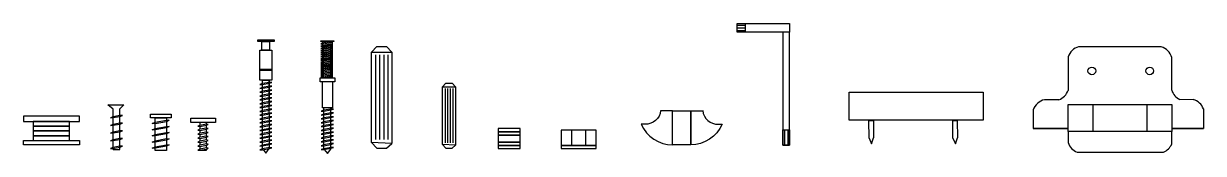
# Model space of a CAD drawing. Header units: millimetres. Extents: x -65822 to 124962, y -17646 to 50330.
# Drawn here: x -8876 to -8193, y 8195 to 8270 of the extents above; entities that cross this region are included whole.
import ezdxf

# ---------------------------------------------------------------- set-up
doc = ezdxf.new("R2010")
doc.units = ezdxf.units.MM
doc.header["$MEASUREMENT"] = 0
doc.layers.add('Viti', color=2, linetype='Continuous')

msp = doc.modelspace()

# ---------------------------------------------------------------- linework, layer by layer
at = {"layer": 'Viti'}
for p, q in [((-8463.02, 8269.305), (-8458.627, 8269.305)), ((-8463.02, 8267.879), (-8458.627, 8267.879)), ((-8463.02, 8266.274), (-8458.493, 8266.274)), ((-8703.172, 8258.898), (-8703.172, 8259.969)), ((-8703.172, 8257.519), (-8703.172, 8258.56)), ((-8703.172, 8256.323), (-8703.172, 8257.181)), ((-8703.172, 8255.127), (-8703.172, 8255.985)), ((-8703.172, 8253.931), (-8703.172, 8254.789)), ((-8697.341, 8238.868), (-8697.341, 8259.969)), ((-8703.172, 8252.868), (-8703.172, 8253.592)), ((-8703.172, 8251.672), (-8703.172, 8252.529)), ((-8703.172, 8250.475), (-8703.172, 8251.333)), ((-8703.172, 8249.412), (-8703.172, 8250.137)), ((-8703.172, 8248.349), (-8703.172, 8249.074)), ((-8703.172, 8247.419), (-8703.172, 8248.011)), ((-8674.792, 8201.455), (-8674.792, 8253.842)), ((-8674.792, 8253.842), (-8663.067, 8253.842)), ((-8672.442, 8252.169), (-8672.442, 8203.128)), ((-8670.087, 8252.169), (-8670.087, 8203.128)), ((-8667.732, 8252.169), (-8667.732, 8203.128)), ((-8665.377, 8252.169), (-8665.377, 8203.128)), ((-8663.067, 8253.842), (-8663.067, 8200.927)), ((-8739.461, 8243.919), (-8732.479, 8243.919)), ((-8739.461, 8243.385), (-8732.479, 8243.385)), ((-8703.172, 8246.489), (-8703.172, 8247.081)), ((-8703.172, 8245.559), (-8703.172, 8246.151)), ((-8703.172, 8244.628), (-8703.172, 8245.22)), ((-8703.172, 8243.698), (-8703.172, 8244.29)), ((-8703.172, 8242.768), (-8703.172, 8243.36)), ((-8703.172, 8241.971), (-8703.172, 8242.43)), ((-8703.172, 8241.04), (-8703.172, 8241.632)), ((-8737.905, 8197.792), (-8737.905, 8237.483)), ((-8737.905, 8237.483), (-8733.991, 8237.483)), ((-8733.991, 8237.483), (-8733.991, 8223.246)), ((-8733.962, 8198.001), (-8733.991, 8237.483)), ((-8703.172, 8240.243), (-8703.172, 8240.702)), ((-8703.172, 8239.446), (-8703.172, 8239.905)), ((-8703.172, 8238.868), (-8703.172, 8239.108)), ((-8633.73, 8200.286), (-8633.73, 8233.755)), ((-8633.73, 8233.755), (-8626.24, 8233.755)), ((-8632.229, 8232.686), (-8632.229, 8201.355)), ((-8630.724, 8232.686), (-8630.724, 8201.355)), ((-8629.22, 8232.686), (-8629.22, 8201.355)), ((-8627.715, 8232.686), (-8627.715, 8201.355)), ((-8626.24, 8233.755), (-8626.24, 8199.949)), ((-8824.498, 8220.85), (-8827.499, 8223.184)), ((-8827.499, 8223.184), (-8818.162, 8223.184)), ((-8824.498, 8197.377), (-8824.498, 8220.85)), ((-8818.162, 8223.184), (-8820.626, 8220.884)), ((-8820.553, 8197.377), (-8820.579, 8220.928)), ((-8702.336, 8197.909), (-8702.336, 8221.572)), ((-8698.393, 8198.614), (-8698.41, 8221.572)), ((-8291.555, 8220.293), (-8291.555, 8209.668)), ((-8192.993, 8221.016), (-8192.993, 8209.668)), ((-8500.443, 8219.904), (-8507.217, 8219.904)), ((-8500.398, 8200.151), (-8500.443, 8219.904)), ((-8489.924, 8200.151), (-8489.879, 8219.904)), ((-8489.879, 8219.904), (-8483.105, 8219.904)), ((-8774.328, 8211.414), (-8775.308, 8210.851)), ((-8775.308, 8210.851), (-8774.303, 8210.733)), ((-8774.328, 8209.12), (-8775.308, 8208.557)), ((-8775.308, 8208.557), (-8774.303, 8208.438)), ((-8774.328, 8206.825), (-8775.308, 8206.263)), ((-8774.328, 8212.924), (-8774.311, 8211.417)), ((-8770.406, 8212.114), (-8774.328, 8211.414)), ((-8770.406, 8209.82), (-8774.328, 8209.12)), ((-8770.406, 8207.526), (-8774.328, 8206.825)), ((-8774.303, 8210.733), (-8770.404, 8211.431)), ((-8774.303, 8210.733), (-8774.286, 8209.127)), ((-8774.303, 8208.438), (-8770.404, 8209.137)), ((-8774.303, 8206.144), (-8770.404, 8206.843)), ((-8774.278, 8208.443), (-8774.26, 8206.837)), ((-8770.42, 8205.229), (-8770.416, 8206.84)), ((-8770.415, 8207.524), (-8770.412, 8209.135)), ((-8770.41, 8209.819), (-8770.407, 8211.431)), ((-8770.406, 8212.114), (-8770.404, 8212.924)), ((-8769.423, 8211.906), (-8770.406, 8212.114)), ((-8769.423, 8209.612), (-8770.406, 8209.82)), ((-8769.423, 8207.318), (-8770.406, 8207.526)), ((-8770.404, 8211.431), (-8769.423, 8211.906)), ((-8770.404, 8209.137), (-8769.423, 8209.612)), ((-8770.404, 8206.843), (-8769.423, 8207.318)), ((-8558.945, 8208.666), (-8558.945, 8199.825)), ((-8550.898, 8208.666), (-8550.898, 8199.825)), ((-8516.385, 8212.088), (-8518.583, 8212.088)), ((-8473.937, 8212.088), (-8471.739, 8212.088)), ((-8435.523, 8208.831), (-8435.523, 8199.903)), ((-8433.702, 8208.831), (-8433.702, 8199.903)), ((-8775.308, 8206.263), (-8774.303, 8206.144)), ((-8774.328, 8204.531), (-8775.308, 8203.968)), ((-8775.308, 8203.968), (-8774.303, 8203.85)), ((-8774.328, 8202.237), (-8775.308, 8201.674)), ((-8775.308, 8201.674), (-8774.303, 8201.556)), ((-8774.328, 8199.942), (-8775.308, 8199.38)), ((-8770.406, 8205.231), (-8774.328, 8204.531)), ((-8770.406, 8202.937), (-8774.328, 8202.237)), ((-8770.406, 8200.643), (-8774.328, 8199.942)), ((-8774.303, 8203.85), (-8770.404, 8204.548)), ((-8774.303, 8201.556), (-8770.404, 8202.254)), ((-8774.303, 8199.261), (-8770.404, 8199.96)), ((-8774.253, 8206.153), (-8774.235, 8204.548)), ((-8774.227, 8203.863), (-8774.209, 8202.258)), ((-8774.202, 8201.574), (-8774.184, 8199.968)), ((-8770.433, 8198.344), (-8770.43, 8199.955)), ((-8770.429, 8200.639), (-8770.425, 8202.25)), ((-8770.424, 8202.934), (-8770.421, 8204.545)), ((-8769.423, 8205.023), (-8770.406, 8205.231)), ((-8769.423, 8202.729), (-8770.406, 8202.937)), ((-8769.423, 8200.435), (-8770.406, 8200.643)), ((-8770.404, 8204.548), (-8769.423, 8205.023)), ((-8770.404, 8202.254), (-8769.423, 8202.729)), ((-8770.404, 8199.96), (-8769.423, 8200.435)), ((-8663.067, 8200.927), (-8674.792, 8201.455)), ((-8626.24, 8199.949), (-8633.73, 8200.286)), ((-8386.557, 8204.041), (-8385.185, 8200.695)), ((-8385.185, 8200.695), (-8384.013, 8204.136)), ((-8338.029, 8204.041), (-8336.656, 8200.695)), ((-8336.656, 8200.695), (-8335.485, 8204.136)), ((-8824.498, 8197.377), (-8820.553, 8197.377)), ((-8775.308, 8199.38), (-8774.303, 8199.261)), ((-8774.328, 8197.648), (-8775.308, 8197.086)), ((-8775.308, 8197.086), (-8774.303, 8196.967)), ((-8770.406, 8198.349), (-8774.328, 8197.648)), ((-8774.303, 8196.967), (-8770.404, 8197.666)), ((-8774.177, 8199.284), (-8774.159, 8197.678)), ((-8774.151, 8196.994), (-8770.436, 8196.994)), ((-8770.436, 8196.994), (-8770.435, 8197.66)), ((-8769.423, 8198.141), (-8770.406, 8198.349)), ((-8770.404, 8197.666), (-8769.423, 8198.141)), ((-8737.864, 8197.807), (-8737.858, 8197.801)), ((-8737.527, 8197.359), (-8735.991, 8195.31)), ((-8735.991, 8195.31), (-8733.994, 8197.932)), ((-8702.225, 8197.433), (-8700.228, 8195.185)), ((-8700.228, 8195.185), (-8698.393, 8197.633)), ((-8698.393, 8197.633), (-8698.393, 8198.118))]:
    msp.add_line(p, q, dxfattribs=at)
for points in [[(-8463.02, 8270.279), (-8432.676, 8270.279), (-8432.676, 8265.425), (-8463.02, 8265.425)], [(-8463.02, 8270.279), (-8458.431, 8270.279), (-8458.431, 8265.425), (-8463.02, 8265.425)], [(-8432.676, 8265.425), (-8436.529, 8265.425), (-8436.529, 8199.903), (-8432.676, 8199.903)], [(-8740.63, 8260.852), (-8731.235, 8260.852), (-8731.235, 8259.852), (-8740.63, 8259.852)], [(-8739.461, 8254.861), (-8732.479, 8254.861), (-8732.479, 8237.565), (-8739.461, 8237.565)], [(-8738.364, 8259.836), (-8733.816, 8259.836), (-8733.816, 8254.861), (-8738.364, 8254.861)], [(-8704.164, 8260.315), (-8696.553, 8260.315), (-8696.553, 8259.969), (-8704.164, 8259.969)], [(-8704.577, 8238.868), (-8696.074, 8238.868), (-8696.074, 8236.681), (-8704.577, 8236.681)], [(-8398.207, 8230.573), (-8320.612, 8230.573), (-8320.612, 8214.328), (-8398.207, 8214.328)], [(-8271.317, 8207.914), (-8271.317, 8223.398), (-8211.316, 8223.398), (-8211.316, 8207.914)], [(-8271.317, 8207.914), (-8271.317, 8223.398), (-8257.065, 8223.398), (-8257.065, 8207.914)], [(-8843.979, 8216.797), (-8876.308, 8216.797), (-8876.308, 8213.644), (-8843.979, 8213.644)], [(-8849.651, 8213.696), (-8870.679, 8213.696), (-8870.679, 8210.941), (-8849.651, 8210.941)], [(-8802.756, 8217.95), (-8790.869, 8217.95), (-8790.869, 8215.777), (-8802.756, 8215.777)], [(-8800.119, 8215.777), (-8793.592, 8215.777), (-8793.592, 8196.92), (-8800.119, 8196.92)], [(-8779.465, 8215.561), (-8765.243, 8215.561), (-8765.243, 8212.961), (-8779.465, 8212.961)], [(-8500.443, 8219.904), (-8489.924, 8219.904), (-8489.924, 8200.151), (-8500.443, 8200.151)], [(-8849.651, 8210.941), (-8870.679, 8210.941), (-8870.679, 8208.187), (-8849.651, 8208.187)], [(-8849.651, 8208.187), (-8870.679, 8208.187), (-8870.679, 8205.432), (-8849.651, 8205.432)], [(-8601.494, 8207.637), (-8588.75, 8207.637), (-8588.75, 8209.51), (-8601.494, 8209.51)], [(-8601.494, 8205.765), (-8588.75, 8205.765), (-8588.75, 8207.637), (-8601.494, 8207.637)], [(-8565.025, 8199.825), (-8544.704, 8199.825), (-8544.704, 8208.666), (-8565.025, 8208.666)], [(-8432.676, 8199.903), (-8436.529, 8199.903), (-8436.529, 8208.831), (-8432.676, 8208.831)], [(-8291.555, 8209.668), (-8291.555, 8209.668), (-8271.317, 8209.668), (-8271.317, 8209.668)], [(-8211.315, 8209.641), (-8211.315, 8209.641), (-8192.993, 8209.668), (-8192.993, 8209.668)], [(-8876.308, 8202.608), (-8843.979, 8202.608), (-8843.979, 8200.131), (-8876.308, 8200.131)], [(-8849.651, 8205.432), (-8870.679, 8205.432), (-8870.679, 8202.677), (-8849.651, 8202.677)], [(-8601.494, 8201.698), (-8588.75, 8201.698), (-8588.75, 8205.765), (-8601.494, 8205.765)], [(-8601.494, 8199.825), (-8588.75, 8199.825), (-8588.75, 8201.698), (-8601.494, 8201.698)], [(-8601.494, 8197.953), (-8588.75, 8197.953), (-8588.75, 8199.825), (-8601.494, 8199.825)], [(-8565.025, 8197.953), (-8544.708, 8197.953), (-8544.708, 8199.825), (-8565.025, 8199.825)], [(-8432.676, 8199.903), (-8436.529, 8199.903), (-8436.529, 8199.903), (-8432.676, 8199.903)]]:
    msp.add_lwpolyline(points, close=True, dxfattribs=at)
for points in [[(-8704.204, 8258.525), (-8702.704, 8258.576), (-8698.662, 8259.304), (-8697.204, 8259.775), (-8698.704, 8259.792), (-8702.649, 8259.087), (-8704.204, 8258.525)], [(-8704.204, 8257.145), (-8702.704, 8257.196), (-8698.662, 8257.925), (-8697.204, 8258.396), (-8698.704, 8258.412), (-8702.649, 8257.708), (-8704.204, 8257.145)], [(-8704.204, 8255.949), (-8702.704, 8256), (-8698.662, 8256.729), (-8697.204, 8257.2), (-8698.704, 8257.216), (-8702.649, 8256.512), (-8704.204, 8255.949)], [(-8704.204, 8254.754), (-8702.704, 8254.805), (-8698.662, 8255.533), (-8697.204, 8256.004), (-8698.704, 8256.021), (-8702.649, 8255.316), (-8704.204, 8254.754)], [(-8704.204, 8253.557), (-8702.704, 8253.608), (-8698.662, 8254.337), (-8697.204, 8254.808), (-8698.704, 8254.824), (-8702.649, 8254.12), (-8704.204, 8253.557)], [(-8674.792, 8253.842), (-8671.781, 8257.079), (-8666.036, 8257.079), (-8663.067, 8253.842)], [(-8217.416, 8256.907), (-8265.35, 8256.907)], [(-8704.204, 8252.494), (-8702.704, 8252.545), (-8698.662, 8253.274), (-8697.204, 8253.745), (-8698.704, 8253.761), (-8702.649, 8253.057), (-8704.204, 8252.494)], [(-8704.204, 8251.298), (-8702.704, 8251.349), (-8698.662, 8252.078), (-8697.204, 8252.549), (-8698.704, 8252.565), (-8702.649, 8251.861), (-8704.204, 8251.298)], [(-8704.204, 8250.102), (-8702.704, 8250.153), (-8698.662, 8250.881), (-8697.204, 8251.352), (-8698.704, 8251.369), (-8702.649, 8250.665), (-8704.204, 8250.102)], [(-8704.204, 8249.039), (-8702.704, 8249.09), (-8698.662, 8249.818), (-8697.204, 8250.289), (-8698.704, 8250.306), (-8702.649, 8249.602), (-8704.204, 8249.039)], [(-8704.204, 8247.976), (-8702.704, 8248.027), (-8698.662, 8248.755), (-8697.204, 8249.226), (-8698.704, 8249.243), (-8702.649, 8248.539), (-8704.204, 8247.976)], [(-8704.204, 8247.046), (-8702.704, 8247.097), (-8698.662, 8247.825), (-8697.204, 8248.296), (-8698.704, 8248.313), (-8702.649, 8247.608), (-8704.204, 8247.046)], [(-8271.317, 8251.048), (-8271.317, 8231.63)], [(-8211.316, 8231.733), (-8211.316, 8250.596)], [(-8704.204, 8246.116), (-8702.704, 8246.167), (-8698.662, 8246.895), (-8697.204, 8247.366), (-8698.704, 8247.383), (-8702.649, 8246.678), (-8704.204, 8246.116)], [(-8704.204, 8245.185), (-8702.704, 8245.236), (-8698.662, 8245.965), (-8697.204, 8246.436), (-8698.704, 8246.452), (-8702.649, 8245.748), (-8704.204, 8245.185)], [(-8704.204, 8244.255), (-8702.704, 8244.306), (-8698.662, 8245.034), (-8697.204, 8245.505), (-8698.704, 8245.522), (-8702.649, 8244.818), (-8704.204, 8244.255)], [(-8704.204, 8243.325), (-8702.704, 8243.376), (-8698.662, 8244.104), (-8697.204, 8244.575), (-8698.704, 8244.592), (-8702.649, 8243.887), (-8704.204, 8243.325)], [(-8704.204, 8242.395), (-8702.704, 8242.446), (-8698.662, 8243.174), (-8697.204, 8243.645), (-8698.704, 8243.662), (-8702.649, 8242.957), (-8704.204, 8242.395)], [(-8704.204, 8241.597), (-8702.704, 8241.648), (-8698.662, 8242.377), (-8697.204, 8242.848), (-8698.704, 8242.864), (-8702.649, 8242.16), (-8704.204, 8241.597)], [(-8704.204, 8240.667), (-8702.704, 8240.718), (-8698.662, 8241.446), (-8697.204, 8241.917), (-8698.704, 8241.934), (-8702.649, 8241.23), (-8704.204, 8240.667)], [(-8704.204, 8239.87), (-8702.704, 8239.921), (-8698.662, 8240.649), (-8697.204, 8241.12), (-8698.704, 8241.137), (-8702.649, 8240.432), (-8704.204, 8239.87)], [(-8739.461, 8235.007), (-8737.961, 8235.058), (-8733.919, 8235.787), (-8732.461, 8236.258), (-8733.961, 8236.274), (-8737.905, 8235.57), (-8739.461, 8235.007)], [(-8739.461, 8232.785), (-8737.961, 8232.836), (-8733.919, 8233.564), (-8732.461, 8234.035), (-8733.961, 8234.052), (-8737.905, 8233.348), (-8739.461, 8232.785)], [(-8704.204, 8239.073), (-8702.704, 8239.124), (-8698.662, 8239.852), (-8697.204, 8240.323), (-8698.704, 8240.34), (-8702.649, 8239.635), (-8704.204, 8239.073)], [(-8703.172, 8238.868), (-8697.341, 8238.868)], [(-8697.341, 8236.681), (-8697.341, 8221.572), (-8703.172, 8221.572), (-8703.172, 8236.681)], [(-8698.96, 8238.868), (-8698.662, 8238.922), (-8697.204, 8239.393), (-8698.704, 8239.409), (-8701.736, 8238.868)], [(-8633.73, 8233.755), (-8631.807, 8235.823), (-8628.136, 8235.823), (-8626.24, 8233.755)], [(-8739.461, 8230.563), (-8737.961, 8230.614), (-8733.919, 8231.342), (-8732.461, 8231.813), (-8733.961, 8231.83), (-8737.905, 8231.126), (-8739.461, 8230.563)], [(-8739.461, 8228.341), (-8737.961, 8228.392), (-8733.919, 8229.12), (-8732.461, 8229.591), (-8733.961, 8229.608), (-8737.905, 8228.903), (-8739.461, 8228.341)], [(-8739.461, 8226.119), (-8737.961, 8226.17), (-8733.919, 8226.898), (-8732.461, 8227.369), (-8733.961, 8227.386), (-8737.905, 8226.681), (-8739.461, 8226.119)], [(-8739.461, 8223.896), (-8737.961, 8223.947), (-8733.919, 8224.676), (-8732.461, 8225.146), (-8733.961, 8225.163), (-8737.905, 8224.459), (-8739.461, 8223.896)], [(-8739.461, 8221.674), (-8737.961, 8221.725), (-8733.919, 8222.453), (-8732.461, 8222.924), (-8733.961, 8222.941), (-8737.905, 8222.237), (-8739.461, 8221.674)], [(-8739.461, 8219.452), (-8737.961, 8219.503), (-8733.919, 8220.231), (-8732.461, 8220.702), (-8733.961, 8220.719), (-8737.905, 8220.014), (-8739.461, 8219.452)], [(-8703.892, 8219.569), (-8702.392, 8219.62), (-8698.35, 8220.348), (-8696.892, 8220.819), (-8698.392, 8220.836), (-8702.336, 8220.132), (-8703.892, 8219.569)], [(-8276.683, 8226.254), (-8285.014, 8226.254)], [(-8211.316, 8223.398), (-8211.316, 8207.914), (-8225.568, 8207.917), (-8225.568, 8223.398)], [(-8198.614, 8226.254), (-8206.574, 8226.274)], [(-8826.053, 8215.832), (-8824.553, 8215.883), (-8820.511, 8216.612), (-8819.053, 8217.083), (-8820.553, 8217.099), (-8824.498, 8216.395), (-8826.053, 8215.832)], [(-8801.758, 8212.398), (-8800.119, 8213.175), (-8793.56, 8214.346), (-8791.92, 8214.318), (-8793.56, 8213.524), (-8800.119, 8212.352), (-8801.758, 8212.398)], [(-8739.461, 8217.23), (-8737.961, 8217.281), (-8733.919, 8218.009), (-8732.461, 8218.48), (-8733.961, 8218.497), (-8737.905, 8217.792), (-8739.461, 8217.23)], [(-8739.461, 8215.007), (-8737.961, 8215.058), (-8733.919, 8215.787), (-8732.461, 8216.258), (-8733.961, 8216.274), (-8737.905, 8215.57), (-8739.461, 8215.007)], [(-8739.461, 8212.785), (-8737.961, 8212.836), (-8733.919, 8213.564), (-8732.461, 8214.035), (-8733.961, 8214.052), (-8737.905, 8213.348), (-8739.461, 8212.785)], [(-8703.892, 8217.347), (-8702.392, 8217.398), (-8698.35, 8218.126), (-8696.892, 8218.597), (-8698.392, 8218.614), (-8702.336, 8217.909), (-8703.892, 8217.347)], [(-8703.892, 8215.125), (-8702.392, 8215.176), (-8698.35, 8215.904), (-8696.892, 8216.375), (-8698.392, 8216.392), (-8702.336, 8215.687), (-8703.892, 8215.125)], [(-8703.892, 8212.903), (-8702.392, 8212.954), (-8698.35, 8213.682), (-8696.892, 8214.153), (-8698.392, 8214.17), (-8702.336, 8213.465), (-8703.892, 8212.903)], [(-8386.557, 8204.041), (-8386.704, 8214.261), (-8384.159, 8214.261), (-8384.013, 8204.136)], [(-8338.029, 8204.041), (-8338.176, 8214.261), (-8335.631, 8214.261), (-8335.485, 8204.136)], [(-8826.053, 8211.388), (-8824.553, 8211.439), (-8820.511, 8212.167), (-8819.053, 8212.638), (-8820.553, 8212.655), (-8824.498, 8211.95), (-8826.053, 8211.388)], [(-8826.053, 8206.943), (-8824.553, 8206.994), (-8820.511, 8207.723), (-8819.053, 8208.194), (-8820.553, 8208.21), (-8824.498, 8207.506), (-8826.053, 8206.943)], [(-8801.758, 8208.853), (-8800.119, 8209.629), (-8793.56, 8210.801), (-8791.92, 8210.773), (-8793.56, 8209.979), (-8800.119, 8208.807), (-8801.758, 8208.853)], [(-8801.758, 8205.308), (-8800.119, 8206.084), (-8793.56, 8207.256), (-8791.92, 8207.228), (-8793.56, 8206.434), (-8800.119, 8205.262), (-8801.758, 8205.308)], [(-8739.461, 8210.563), (-8737.961, 8210.614), (-8733.919, 8211.342), (-8732.461, 8211.813), (-8733.961, 8211.83), (-8737.905, 8211.126), (-8739.461, 8210.563)], [(-8739.461, 8208.341), (-8737.961, 8208.392), (-8733.919, 8209.12), (-8732.461, 8209.591), (-8733.961, 8209.608), (-8737.905, 8208.903), (-8739.461, 8208.341)], [(-8739.461, 8206.119), (-8737.961, 8206.17), (-8733.919, 8206.898), (-8732.461, 8207.369), (-8733.961, 8207.386), (-8737.905, 8206.681), (-8739.461, 8206.119)], [(-8703.892, 8210.68), (-8702.392, 8210.731), (-8698.35, 8211.459), (-8696.892, 8211.93), (-8698.392, 8211.947), (-8702.336, 8211.243), (-8703.892, 8210.68)], [(-8703.892, 8208.458), (-8702.392, 8208.509), (-8698.35, 8209.237), (-8696.892, 8209.708), (-8698.392, 8209.725), (-8702.336, 8209.021), (-8703.892, 8208.458)], [(-8703.892, 8206.236), (-8702.392, 8206.287), (-8698.35, 8207.015), (-8696.892, 8207.486), (-8698.392, 8207.503), (-8702.336, 8206.798), (-8703.892, 8206.236)], [(-8271.317, 8207.914), (-8271.317, 8201.392)], [(-8211.316, 8200.631), (-8211.316, 8207.914)], [(-8826.053, 8202.499), (-8824.553, 8202.55), (-8820.511, 8203.278), (-8819.053, 8203.749), (-8820.553, 8203.766), (-8824.498, 8203.062), (-8826.053, 8202.499)], [(-8801.758, 8201.763), (-8800.119, 8202.539), (-8793.56, 8203.711), (-8791.92, 8203.683), (-8793.56, 8202.889), (-8800.119, 8201.717), (-8801.758, 8201.763)], [(-8801.758, 8198.218), (-8800.119, 8198.994), (-8793.56, 8200.166), (-8791.92, 8200.138), (-8793.56, 8199.344), (-8800.119, 8198.172), (-8801.758, 8198.218)], [(-8739.461, 8203.896), (-8737.961, 8203.947), (-8733.919, 8204.676), (-8732.461, 8205.146), (-8733.961, 8205.163), (-8737.905, 8204.459), (-8739.461, 8203.896)], [(-8739.461, 8201.674), (-8737.961, 8201.725), (-8733.919, 8202.453), (-8732.461, 8202.924), (-8733.961, 8202.941), (-8737.905, 8202.237), (-8739.461, 8201.674)], [(-8739.461, 8199.452), (-8737.961, 8199.503), (-8733.919, 8200.231), (-8732.461, 8200.702), (-8733.961, 8200.719), (-8737.905, 8200.014), (-8739.461, 8199.452)], [(-8703.892, 8204.014), (-8702.392, 8204.065), (-8698.35, 8204.793), (-8696.892, 8205.264), (-8698.392, 8205.281), (-8702.336, 8204.576), (-8703.892, 8204.014)], [(-8703.892, 8201.791), (-8702.392, 8201.842), (-8698.35, 8202.571), (-8696.892, 8203.042), (-8698.392, 8203.058), (-8702.336, 8202.354), (-8703.892, 8201.791)], [(-8703.892, 8199.569), (-8702.392, 8199.62), (-8698.35, 8200.348), (-8696.892, 8200.819), (-8698.392, 8200.836), (-8702.336, 8200.132), (-8703.892, 8199.569)], [(-8674.792, 8201.455), (-8671.781, 8198.217), (-8666.036, 8198.217), (-8663.067, 8200.927)], [(-8633.73, 8200.286), (-8631.807, 8198.217), (-8628.136, 8198.217), (-8626.24, 8199.949)], [(-8826.053, 8198.055), (-8824.553, 8198.106), (-8820.511, 8198.834), (-8819.053, 8199.305), (-8820.553, 8199.322), (-8824.498, 8198.617), (-8826.053, 8198.055)], [(-8739.461, 8197.23), (-8737.961, 8197.281), (-8733.919, 8198.009), (-8732.461, 8198.48), (-8733.961, 8198.497), (-8737.905, 8197.792), (-8739.461, 8197.23)], [(-8703.892, 8197.347), (-8702.392, 8197.398), (-8698.35, 8198.126), (-8696.892, 8198.597), (-8698.392, 8198.614), (-8702.336, 8197.909), (-8703.892, 8197.347)], [(-8266.2, 8195.838), (-8216.148, 8195.838)]]:
    msp.add_lwpolyline(points, dxfattribs=at)
for points in [[(-8507.369, 8219.986, -0.4025113), (-8516.385, 8212.088, -0.3385032)], [(-8482.953, 8219.986, 0.4025113), (-8473.937, 8212.088, 0.3385032)], [(-8518.583, 8212.088, 0.3001095), (-8500.398, 8200.151, -1.6620999)], [(-8471.739, 8212.088, -0.3001095), (-8489.924, 8200.151, 1.6620999)]]:
    msp.add_lwpolyline(points, format="xyb", dxfattribs=at)
for centre in [(-8257.601, 8242.909), (-8224.055, 8242.909)]:
    msp.add_circle(centre, 2.233, dxfattribs=at)
for centre, start, end in [((-8262.725, 8248.266), 106.896185, 162.058804), ((-8220.041, 8248.266), 14.950753, 73.103815), ((-8279.799, 8234.73), 290.187872, 339.920148), ((-8202.697, 8234.43), 197.377088, 244.574272), ((-8282.981, 8217.455), 103.006519, 161.684044), ((-8202.697, 8234.43), 295.129289, 295.818847), ((-8201.376, 8217.656), 21.845066, 73.18794), ((-8262.725, 8204.174), 197.941196, 247.37201), ((-8219.623, 8204.174), 292.62799, 336.899037)]:
    msp.add_arc(centre, 9.031, start, end, dxfattribs=at)

doc.saveas('drawing.dxf')
